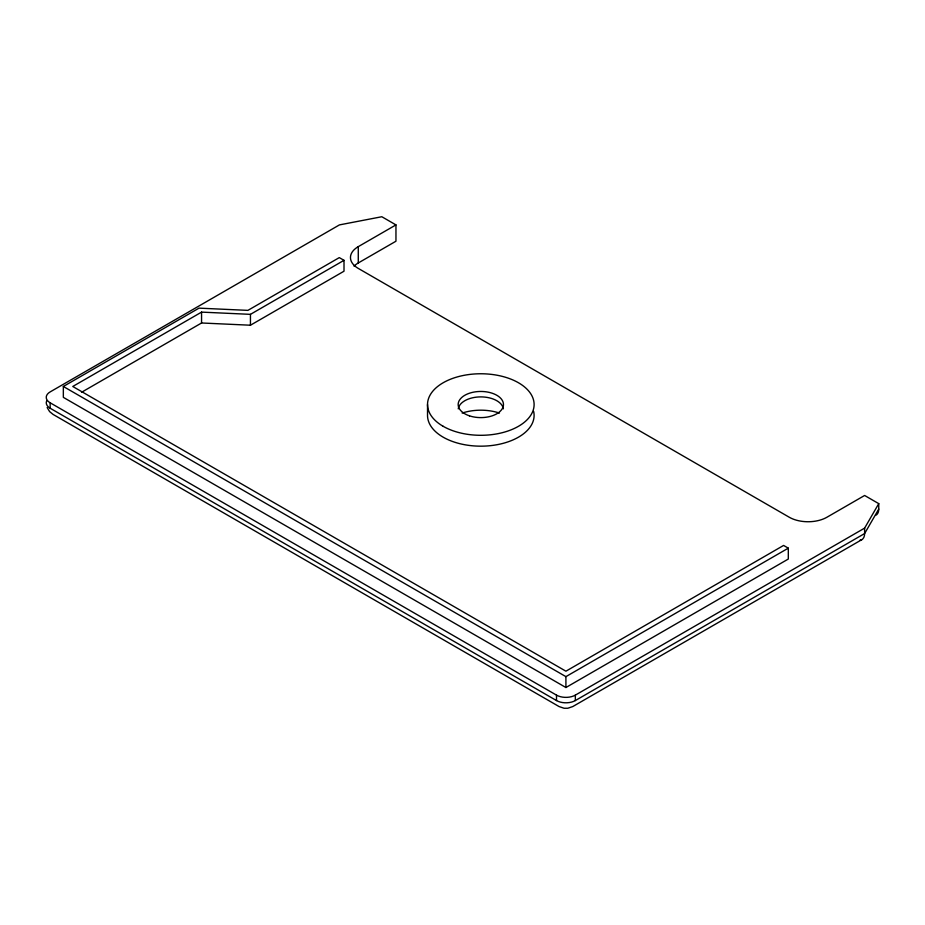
<?xml version="1.0" encoding="UTF-8"?>
<svg xmlns="http://www.w3.org/2000/svg" width="925" height="925" viewBox="0 0 925 925"><rect width="100%" height="100%" fill="white"/><g stroke="black" fill="none" stroke-linecap="round" stroke-linejoin="round"><path stroke-width="1.39" d="M395.958 224.902L381.828 216.739L339.429 224.902L50.147 391.911A13.32 7.689 0 0 0 50.147 402.791L556.503 695.126A13.32 7.689 0 0 0 575.338 695.126L864.621 528.117L878.75 503.639L864.621 495.476L826.938 517.237A26.64 15.378 0 0 1 789.256 517.237L358.276 268.412A26.64 15.378 0 0 1 358.276 246.651L395.958 224.902L395.958 241.217L358.276 262.966A26.64 15.378 0 0 0 354.044 266.157M878.75 503.639L878.75 509.074L864.621 533.552A13.32 7.689 60 0 1 859.915 540.258M344.007 260.33L250.444 314.35L201.558 312.118L72.763 386.477L565.915 671.192L783.602 545.438L788.308 548.155L788.308 559.035L565.915 687.518L63.339 397.357L63.339 386.477L199.014 308.141L247.912 310.372L339.29 257.613L344.007 260.33L344.007 271.21L250.444 325.218L201.558 322.987L81.516 392.292M565.915 687.518L565.915 676.638L788.308 548.155M46.701 400.803A13.32 7.689 0 0 0 50.147 408.226L556.503 700.56A13.32 7.689 0 0 0 575.338 700.56L864.621 533.552L864.621 528.117M861.857 539.645L572.76 706.561L567.788 708.249L564.053 708.249L559.082 706.561L53.095 414.435L49.615 411.602L47.14 407.532M63.339 386.477L565.915 676.638M575.338 695.126L575.338 700.56M556.503 695.126L556.503 700.56M427.523 404.526L427.523 415.406A53.292 30.768 0 0 0 484.295 446.104A53.292 30.768 0 0 0 533.644 411.394M358.276 246.651L358.276 262.966M250.444 314.35L250.444 325.218M201.558 312.118L201.558 322.987M50.147 402.791L50.147 408.226M878.75 509.074A13.32 7.689 60 0 1 875.987 515.179M462.165 413.07A37.301 21.541 0 0 1 499.465 413.07M458.257 408.838A22.651 13.077 0 0 1 480.815 396.894A22.651 13.077 0 0 1 503.373 408.838M443.133 426.286A53.292 30.768 0 0 0 532.291 412.492A53.292 30.768 0 0 0 467.021 374.81A53.292 30.768 0 0 0 443.133 426.286M469.495 415.857A22.651 13.077 0 0 0 503.466 404.526A22.651 13.077 0 0 0 469.495 393.206A22.651 13.077 0 0 0 469.495 415.857"/></g></svg>
